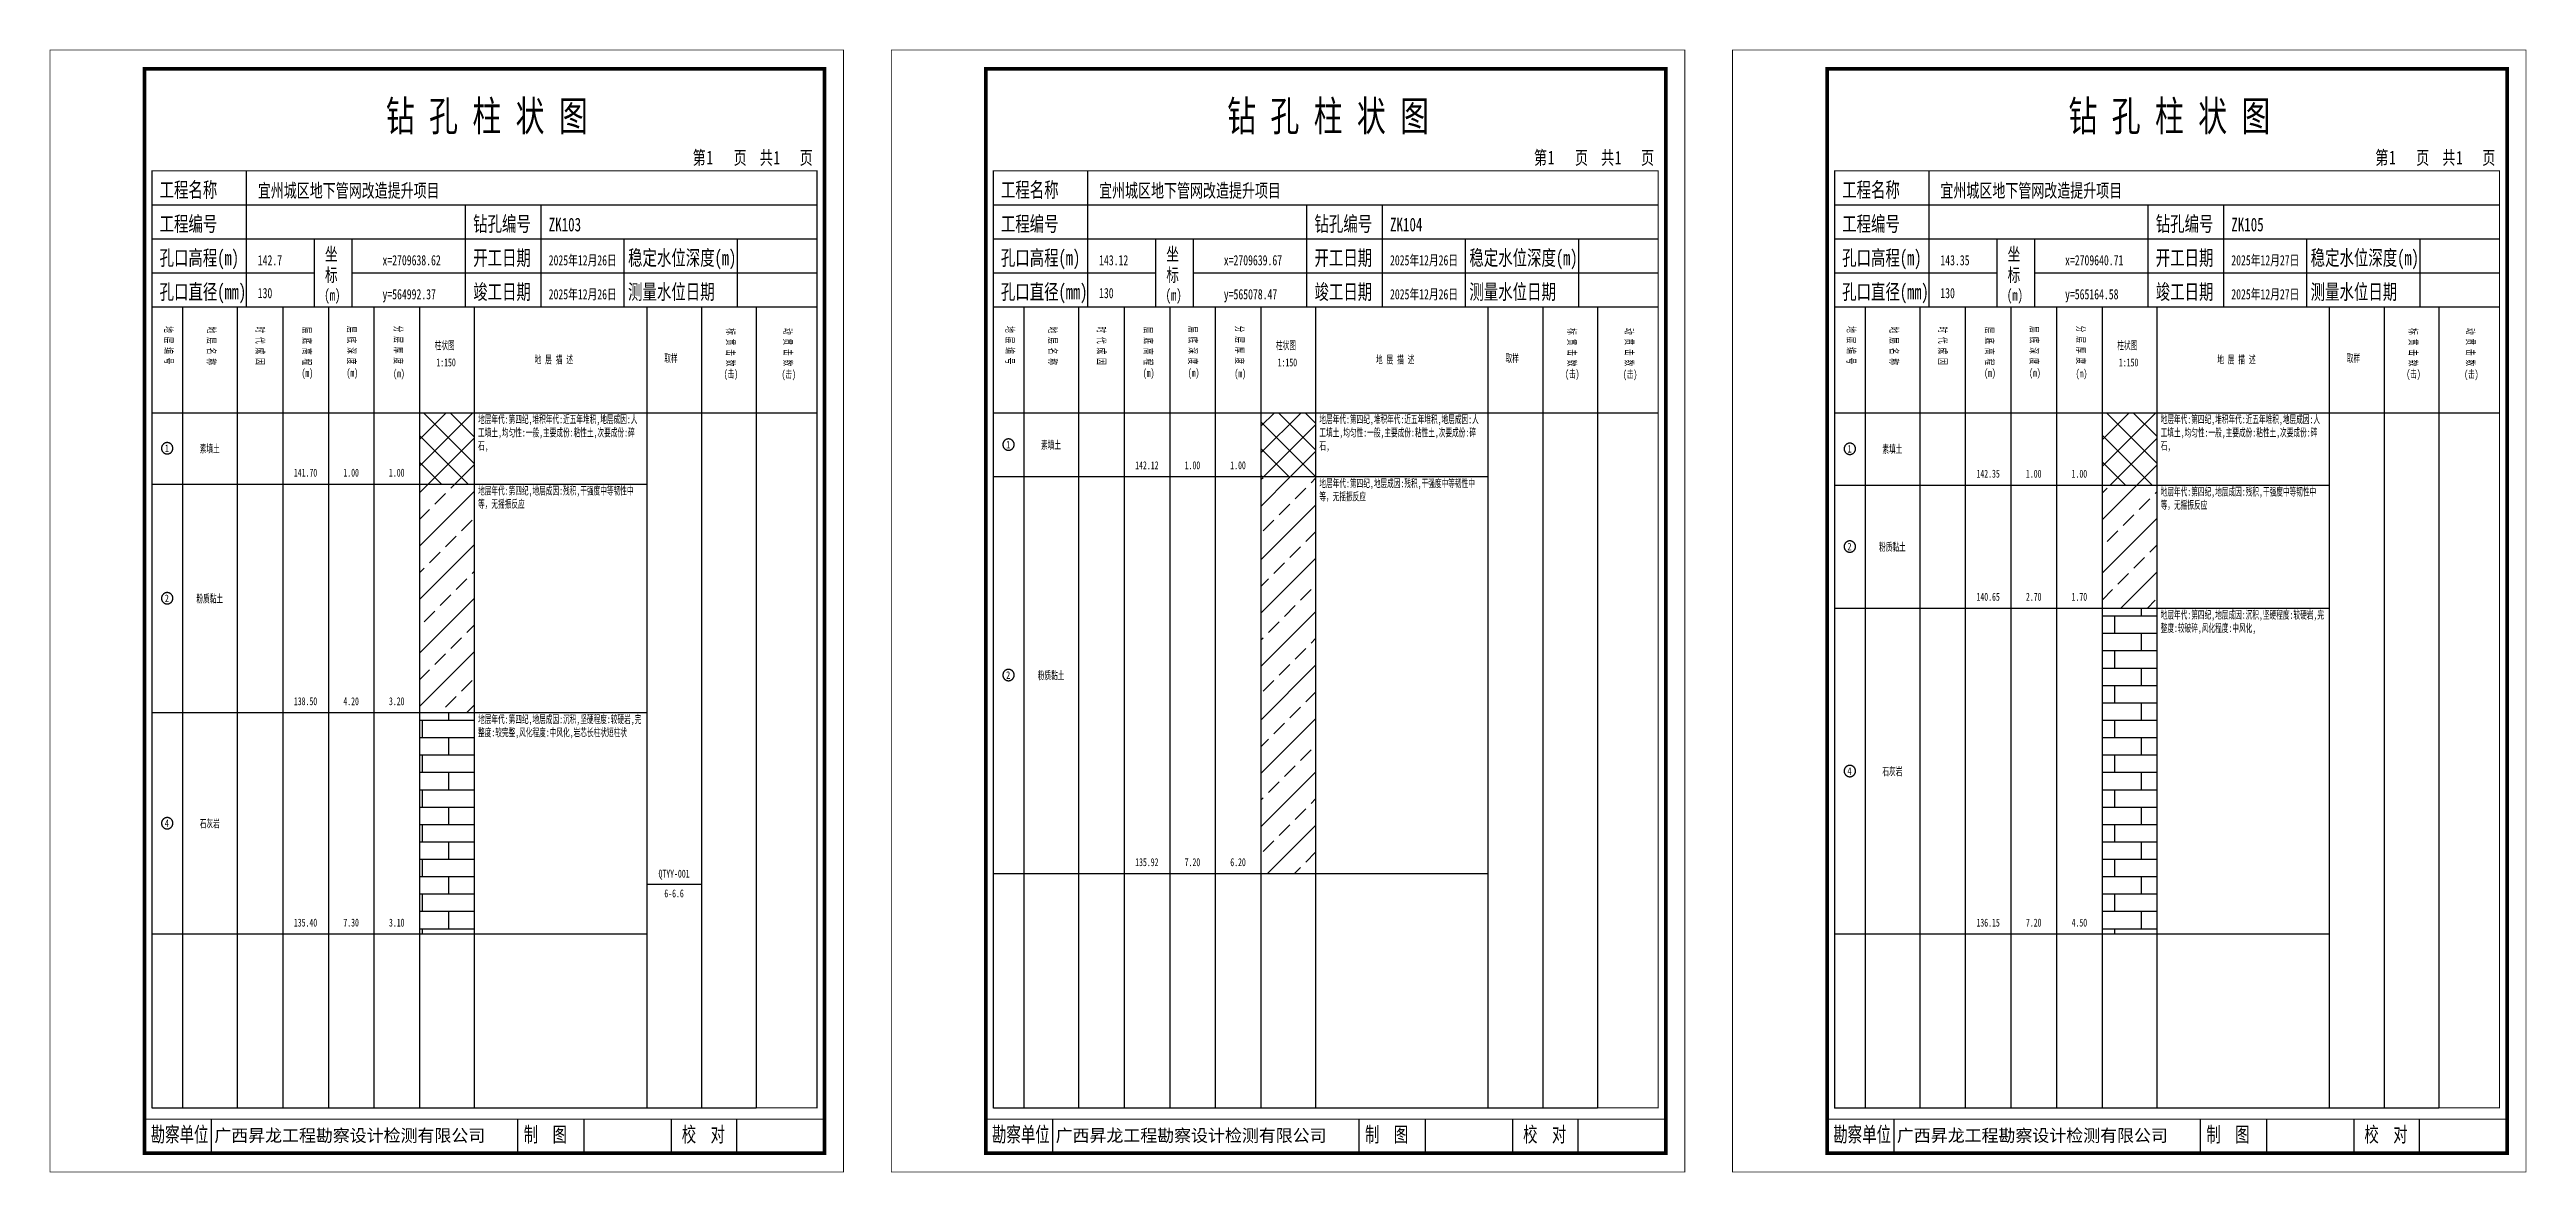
# Model space of a CAD drawing. Header units: millimetres. Extents: x 0 to 2711117, y 0 to 567555.
# Drawn here: x 27390 to 28046, y 0 to 297 of the extents above; entities that cross this region are included whole.
import ezdxf
from ezdxf.enums import TextEntityAlignment as Align

# ---------------------------------------------------------------- set-up
doc = ezdxf.new("R2010")
doc.units = ezdxf.units.MM
doc.layers.add('GICAD_POU_TEXTS', color=7, linetype='Continuous')
doc.layers.add('勘察点图例', color=7, linetype='Continuous')
doc.styles.add('HEAD_FONT', font='simfang.ttf', dxfattribs={"width": 0.6})
doc.styles.add('HEAD_FONT2', font='simfang.ttf', dxfattribs={"width": 0.6})
doc.styles.add('HT', font='simhei.ttf')
doc.styles.add('LZ_FONT', font='simfang.ttf', dxfattribs={"width": 0.7, "height": 8})
doc.styles.add('成果图图块', font='simfang.ttf', dxfattribs={"height": 2.5})
doc.styles.add('成果图表体', font='simfang.ttf', dxfattribs={"width": 0.6, "height": 2.1})
pattern_1 = [(45, (0, 0), (-3.5355339, 3.5355339), []), (135, (0, 0), (-3.5355339, -3.5355339), [])]
pattern_2 = [(45, (0, 0), (-7.0710678, 7.0710678), []), (45, (7.071, 0), (-7.0710678, 7.0710678), [4, -2])]
pattern_3 = [(0, (0, 0), (0, 4.6), []), (90, (0, 0), (-7, 4.6), [4.6, -4.6])]

# ---------------------------------------------------------------- blocks, each defined once
blk = doc.blocks.new('ZK103')
for p, q in [((52, 229), (52, 265)), ((27, 256), (203, 256)), ((110, 229), (110, 256)), ((130, 229), (130, 256)), ((27, 247), (203, 247)), ((70, 229), (70, 247)), ((80, 229), (80, 247)), ((152, 229), (152, 247)), ((182, 229), (182, 247)), ((27, 238), (70, 238)), ((80, 238), (203, 238)), ((27, 229), (35.05, 229)), ((35.05, 229), (35.05, 17)), ((35.05, 229), (49.53, 229)), ((49.53, 229), (49.53, 17)), ((49.53, 229), (61.6, 229)), ((61.6, 229), (61.6, 17)), ((61.6, 229), (73.68, 229)), ((73.68, 229), (73.68, 17)), ((73.68, 229), (85.75, 229)), ((85.75, 229), (85.75, 17)), ((85.75, 229), (97.82, 229)), ((97.82, 229), (97.82, 17)), ((97.82, 229), (112.3, 229)), ((112.3, 229), (112.3, 17)), ((112.3, 229), (157.93, 229)), ((157.93, 229), (157.93, 17)), ((157.93, 229), (172.42, 229)), ((172.42, 229), (172.42, 17)), ((172.42, 229), (186.9, 229)), ((186.9, 229), (186.9, 17)), ((186.9, 229), (203, 229)), ((27, 201), (203, 201)), ((27, 17), (35.05, 17)), ((35.05, 17), (49.53, 17)), ((42.74, 4.95), (42.74, 13.95)), ((42.74, 4.95), (42.74, 13.95)), ((49.53, 17), (61.6, 17)), ((61.6, 17), (73.68, 17)), ((73.68, 17), (85.75, 17)), ((85.75, 17), (97.82, 17)), ((97.82, 17), (112.3, 17)), ((112.3, 17), (157.93, 17)), ((123.83, 4.95), (123.83, 13.95)), ((141.38, 4.95), (141.38, 13.95)), ((157.93, 17), (172.42, 17)), ((164.48, 4.95), (164.48, 13.95)), ((172.42, 17), (186.9, 17)), ((181.84, 4.95), (181.84, 13.95)), ((181.84, 4.95), (181.84, 13.95))]:
    blk.add_line(p, q)
for points, const_width in [([(0, 0), (210, 0), (210, 297), (0, 297)], 0.25), ([(25, 5), (205, 5), (205, 292), (25, 292)], 1), ([(27, 265), (203, 265), (203, 17), (27, 17)], 0.3)]:
    blk.add_lwpolyline(points, close=True, dxfattribs=dict(const_width=const_width))
at = {"const_width": 0.3}
for points in [[(27, 229), (203, 229)], [(25, 14), (205, 14)]]:
    blk.add_lwpolyline(points, dxfattribs=at)
at = {"style": 'LZ_FONT', "width": 0.7}
for s, height, p in [('钻 孔 柱 状 图', 8, (88.9, 275.54)), ('第', 3.6, (170.12, 266.7)), ('1', 3.6, (173.78, 266.75)), ('页', 3.6, (180.96, 266.7)), ('共', 3.6, (187.88, 266.7)), ('1', 3.6, (191.54, 266.7)), ('页', 3.6, (198.44, 266.7)), ('工程名称', 4, (29, 258)), ('宜州城区地下管网改造提升项目', 3.6, (55, 258)), ('工程编号', 4, (29, 249)), ('钻孔编号', 4, (112, 249)), ('ZK103', 3.6, (132, 249)), ('孔口高程(m)', 4, (29, 240)), ('142.7', 2.7, (55, 240)), ('坐', 3.5, (72.79, 241.24)), ('x=2709638.62', 2.7, (88, 240)), ('开工日期', 4, (112, 240)), ('2025年12月26日', 2.7, (132, 240)), ('稳定水位深度(m)', 4, (153, 240)), ('标', 3.5, (72.79, 235.7)), ('孔口直径(mm)', 4, (29, 231)), ('130', 2.7, (54.98, 231.31)), ('(m) ', 3, (72.59, 230.65)), ('y=564992.37', 2.7, (88, 231)), ('竣工日期', 4, (112, 231)), ('2025年12月26日', 2.7, (132, 231)), ('测量水位日期', 4, (153, 231)), ('勘察单位', 4, (26.65, 7.95)), ('制  图', 4, (125.4, 7.95)), ('校  对', 4, (167.22, 7.95))]:
    blk.add_text(s, height=height, dxfattribs=at).set_placement(p)
at = {"style": 'HT'}
blk.add_text('广西昇龙工程勘察设计检测有限公司', height=3.2865, dxfattribs=at).set_placement((43.48, 8.02))
at = {"char_height": 2.1, "width": 22.806, "attachment_point": 1, "rotation": 270, "style": 'HEAD_FONT'}
for s, insert in [('地 层 编 号', (32.46, 223.92)), ('地 层 名 称', (43.79, 223.76)), ('时 代 成 因', (56.67, 223.83)), ('层 底 高 程', (69.07, 223.71)), ('层 底 深 度', (80.9, 223.91)), ('分 层 厚 度', (93.26, 224.01)), ('标 贯 击 数', (181.21, 223.37)), ('动 贯 击 数', (196.38, 223.43))]:
    blk.add_mtext(s, dxfattribs=dict(at, insert=insert))
at = {"char_height": 2.1, "attachment_point": 1}
for s, insert, width, style in [('柱状图', (101.82, 219.87), 7.855, 'HEAD_FONT2'), ('地 层 描 述', (128.29, 216.11), 22.0781, 'HEAD_FONT2'), ('取样', (162.58, 216.44), 7.855, 'HEAD_FONT2'), ('(m)', (66.58, 212.56), 4.7944, 'HEAD_FONT'), ('(m)', (78.47, 212.61), 4.7944, 'HEAD_FONT'), ('(m)', (90.81, 212.43), 4.7944, 'HEAD_FONT'), ('1:150', (102.26, 215.36), 6.9223, 'HEAD_FONT2'), ('(击)', (178.33, 212.31), 7.855, 'HEAD_FONT2'), ('(击)', (193.64, 212.22), 7.855, 'HEAD_FONT2')]:
    blk.add_mtext(s, dxfattribs=dict(at, insert=insert, width=width, style=style))
blk = doc.blocks.new('ZK103_0')
at = {"color": 7}
blk.add_polyline3d([(-1.5, 0.02, 0), (-1.5, -0.06, 0), (-1.49, -0.13, 0), (-1.48, -0.2, 0), (-1.47, -0.28, 0), (-1.46, -0.35, 0), (-1.44, -0.42, 0), (-1.41, -0.49, 0), (-1.39, -0.56, 0), (-1.36, -0.63, 0), (-1.32, -0.69, 0), (-1.29, -0.76, 0), (-1.25, -0.82, 0), (-1.2, -0.88, 0), (-1.16, -0.94, 0), (-1.11, -0.99, 0), (-1.06, -1.04, 0), (-1.01, -1.1, 0), (-0.95, -1.14, 0), (-0.89, -1.19, 0), (-0.83, -1.23, 0), (-0.77, -1.27, 0), (-0.71, -1.31, 0), (-0.64, -1.34, 0), (-0.57, -1.37, 0), (-0.51, -1.4, 0), (-0.44, -1.42, 0), (-0.36, -1.44, 0), (-0.29, -1.46, 0), (-0.22, -1.47, 0), (-0.15, -1.48, 0), (-0.07, -1.48, 0), (0, -1.48, 0), (0.07, -1.48, 0), (0.15, -1.48, 0), (0.22, -1.47, 0), (0.29, -1.46, 0), (0.36, -1.44, 0), (0.44, -1.42, 0), (0.51, -1.4, 0), (0.57, -1.37, 0), (0.64, -1.34, 0), (0.71, -1.31, 0), (0.77, -1.27, 0), (0.83, -1.23, 0), (0.89, -1.19, 0), (0.95, -1.14, 0), (1.01, -1.1, 0), (1.06, -1.04, 0), (1.11, -0.99, 0), (1.16, -0.94, 0), (1.2, -0.88, 0), (1.25, -0.82, 0), (1.29, -0.76, 0), (1.32, -0.69, 0), (1.36, -0.63, 0), (1.39, -0.56, 0), (1.41, -0.49, 0), (1.44, -0.42, 0), (1.46, -0.35, 0), (1.47, -0.28, 0), (1.48, -0.2, 0), (1.49, -0.13, 0), (1.5, -0.06, 0), (1.5, 0.02, 0), (1.5, 0.09, 0), (1.49, 0.16, 0), (1.48, 0.24, 0), (1.47, 0.31, 0), (1.46, 0.38, 0), (1.44, 0.45, 0), (1.41, 0.52, 0), (1.39, 0.59, 0), (1.36, 0.66, 0), (1.32, 0.72, 0), (1.29, 0.79, 0), (1.25, 0.85, 0), (1.2, 0.91, 0), (1.16, 0.97, 0), (1.11, 1.02, 0), (1.06, 1.08, 0), (1.01, 1.13, 0), (0.95, 1.18, 0), (0.89, 1.22, 0), (0.83, 1.26, 0), (0.77, 1.3, 0), (0.71, 1.34, 0), (0.64, 1.37, 0), (0.57, 1.4, 0), (0.51, 1.43, 0), (0.44, 1.45, 0), (0.36, 1.47, 0), (0.29, 1.49, 0), (0.22, 1.5, 0), (0.15, 1.51, 0), (0.07, 1.51, 0), (0, 1.52, 0), (-0.07, 1.51, 0), (-0.15, 1.51, 0), (-0.22, 1.5, 0), (-0.29, 1.49, 0), (-0.36, 1.47, 0), (-0.44, 1.45, 0), (-0.51, 1.43, 0), (-0.57, 1.4, 0), (-0.64, 1.37, 0), (-0.71, 1.34, 0), (-0.77, 1.3, 0), (-0.83, 1.26, 0), (-0.89, 1.22, 0), (-0.95, 1.18, 0), (-1.01, 1.13, 0), (-1.06, 1.08, 0), (-1.11, 1.02, 0), (-1.16, 0.97, 0), (-1.2, 0.91, 0), (-1.25, 0.85, 0), (-1.29, 0.79, 0), (-1.32, 0.72, 0), (-1.36, 0.66, 0), (-1.39, 0.59, 0), (-1.41, 0.52, 0), (-1.44, 0.45, 0), (-1.46, 0.38, 0), (-1.47, 0.31, 0), (-1.48, 0.24, 0), (-1.49, 0.16, 0), (-1.5, 0.09, 0), (-1.5, 0.02, 0)], dxfattribs=at)
at = {"layer": 'GICAD_POU_TEXTS', "color": 7, "style": '成果图图块', "width": 0.7}
blk.add_text('1', height=2, dxfattribs=at).set_placement((-0.09, -0.99), align=Align.CENTER)
blk = doc.blocks.new('ZK103_1')
at = {"color": 7}
blk.add_polyline3d([(-1.5, 0.02, 0), (-1.5, -0.06, 0), (-1.49, -0.13, 0), (-1.48, -0.2, 0), (-1.47, -0.28, 0), (-1.46, -0.35, 0), (-1.44, -0.42, 0), (-1.41, -0.49, 0), (-1.39, -0.56, 0), (-1.36, -0.63, 0), (-1.32, -0.69, 0), (-1.29, -0.76, 0), (-1.25, -0.82, 0), (-1.2, -0.88, 0), (-1.16, -0.94, 0), (-1.11, -0.99, 0), (-1.06, -1.04, 0), (-1.01, -1.1, 0), (-0.95, -1.14, 0), (-0.89, -1.19, 0), (-0.83, -1.23, 0), (-0.77, -1.27, 0), (-0.71, -1.31, 0), (-0.64, -1.34, 0), (-0.57, -1.37, 0), (-0.51, -1.4, 0), (-0.44, -1.42, 0), (-0.36, -1.44, 0), (-0.29, -1.46, 0), (-0.22, -1.47, 0), (-0.15, -1.48, 0), (-0.07, -1.48, 0), (0, -1.48, 0), (0.07, -1.48, 0), (0.15, -1.48, 0), (0.22, -1.47, 0), (0.29, -1.46, 0), (0.36, -1.44, 0), (0.44, -1.42, 0), (0.51, -1.4, 0), (0.57, -1.37, 0), (0.64, -1.34, 0), (0.71, -1.31, 0), (0.77, -1.27, 0), (0.83, -1.23, 0), (0.89, -1.19, 0), (0.95, -1.14, 0), (1.01, -1.1, 0), (1.06, -1.04, 0), (1.11, -0.99, 0), (1.16, -0.94, 0), (1.2, -0.88, 0), (1.25, -0.82, 0), (1.29, -0.76, 0), (1.32, -0.69, 0), (1.36, -0.63, 0), (1.39, -0.56, 0), (1.41, -0.49, 0), (1.44, -0.42, 0), (1.46, -0.35, 0), (1.47, -0.28, 0), (1.48, -0.2, 0), (1.49, -0.13, 0), (1.5, -0.06, 0), (1.5, 0.02, 0), (1.5, 0.09, 0), (1.49, 0.16, 0), (1.48, 0.24, 0), (1.47, 0.31, 0), (1.46, 0.38, 0), (1.44, 0.45, 0), (1.41, 0.52, 0), (1.39, 0.59, 0), (1.36, 0.66, 0), (1.32, 0.72, 0), (1.29, 0.79, 0), (1.25, 0.85, 0), (1.2, 0.91, 0), (1.16, 0.97, 0), (1.11, 1.02, 0), (1.06, 1.08, 0), (1.01, 1.13, 0), (0.95, 1.18, 0), (0.89, 1.22, 0), (0.83, 1.26, 0), (0.77, 1.3, 0), (0.71, 1.34, 0), (0.64, 1.37, 0), (0.57, 1.4, 0), (0.51, 1.43, 0), (0.44, 1.45, 0), (0.36, 1.47, 0), (0.29, 1.49, 0), (0.22, 1.5, 0), (0.15, 1.51, 0), (0.07, 1.51, 0), (0, 1.52, 0), (-0.07, 1.51, 0), (-0.15, 1.51, 0), (-0.22, 1.5, 0), (-0.29, 1.49, 0), (-0.36, 1.47, 0), (-0.44, 1.45, 0), (-0.51, 1.43, 0), (-0.57, 1.4, 0), (-0.64, 1.37, 0), (-0.71, 1.34, 0), (-0.77, 1.3, 0), (-0.83, 1.26, 0), (-0.89, 1.22, 0), (-0.95, 1.18, 0), (-1.01, 1.13, 0), (-1.06, 1.08, 0), (-1.11, 1.02, 0), (-1.16, 0.97, 0), (-1.2, 0.91, 0), (-1.25, 0.85, 0), (-1.29, 0.79, 0), (-1.32, 0.72, 0), (-1.36, 0.66, 0), (-1.39, 0.59, 0), (-1.41, 0.52, 0), (-1.44, 0.45, 0), (-1.46, 0.38, 0), (-1.47, 0.31, 0), (-1.48, 0.24, 0), (-1.49, 0.16, 0), (-1.5, 0.09, 0), (-1.5, 0.02, 0)], dxfattribs=at)
at = {"layer": 'GICAD_POU_TEXTS', "color": 7, "style": '成果图图块', "width": 0.7}
blk.add_text('2', height=2, dxfattribs=at).set_placement((-0.09, -0.99), align=Align.CENTER)
blk = doc.blocks.new('ZK103_2')
at = {"color": 7}
blk.add_polyline3d([(-1.5, 0.02, 0), (-1.5, -0.06, 0), (-1.49, -0.13, 0), (-1.48, -0.2, 0), (-1.47, -0.28, 0), (-1.46, -0.35, 0), (-1.44, -0.42, 0), (-1.41, -0.49, 0), (-1.39, -0.56, 0), (-1.36, -0.63, 0), (-1.32, -0.69, 0), (-1.29, -0.76, 0), (-1.25, -0.82, 0), (-1.2, -0.88, 0), (-1.16, -0.94, 0), (-1.11, -0.99, 0), (-1.06, -1.04, 0), (-1.01, -1.1, 0), (-0.95, -1.14, 0), (-0.89, -1.19, 0), (-0.83, -1.23, 0), (-0.77, -1.27, 0), (-0.71, -1.31, 0), (-0.64, -1.34, 0), (-0.57, -1.37, 0), (-0.51, -1.4, 0), (-0.44, -1.42, 0), (-0.36, -1.44, 0), (-0.29, -1.46, 0), (-0.22, -1.47, 0), (-0.15, -1.48, 0), (-0.07, -1.48, 0), (0, -1.48, 0), (0.07, -1.48, 0), (0.15, -1.48, 0), (0.22, -1.47, 0), (0.29, -1.46, 0), (0.36, -1.44, 0), (0.44, -1.42, 0), (0.51, -1.4, 0), (0.57, -1.37, 0), (0.64, -1.34, 0), (0.71, -1.31, 0), (0.77, -1.27, 0), (0.83, -1.23, 0), (0.89, -1.19, 0), (0.95, -1.14, 0), (1.01, -1.1, 0), (1.06, -1.04, 0), (1.11, -0.99, 0), (1.16, -0.94, 0), (1.2, -0.88, 0), (1.25, -0.82, 0), (1.29, -0.76, 0), (1.32, -0.69, 0), (1.36, -0.63, 0), (1.39, -0.56, 0), (1.41, -0.49, 0), (1.44, -0.42, 0), (1.46, -0.35, 0), (1.47, -0.28, 0), (1.48, -0.2, 0), (1.49, -0.13, 0), (1.5, -0.06, 0), (1.5, 0.02, 0), (1.5, 0.09, 0), (1.49, 0.16, 0), (1.48, 0.24, 0), (1.47, 0.31, 0), (1.46, 0.38, 0), (1.44, 0.45, 0), (1.41, 0.52, 0), (1.39, 0.59, 0), (1.36, 0.66, 0), (1.32, 0.72, 0), (1.29, 0.79, 0), (1.25, 0.85, 0), (1.2, 0.91, 0), (1.16, 0.97, 0), (1.11, 1.02, 0), (1.06, 1.08, 0), (1.01, 1.13, 0), (0.95, 1.18, 0), (0.89, 1.22, 0), (0.83, 1.26, 0), (0.77, 1.3, 0), (0.71, 1.34, 0), (0.64, 1.37, 0), (0.57, 1.4, 0), (0.51, 1.43, 0), (0.44, 1.45, 0), (0.36, 1.47, 0), (0.29, 1.49, 0), (0.22, 1.5, 0), (0.15, 1.51, 0), (0.07, 1.51, 0), (0, 1.52, 0), (-0.07, 1.51, 0), (-0.15, 1.51, 0), (-0.22, 1.5, 0), (-0.29, 1.49, 0), (-0.36, 1.47, 0), (-0.44, 1.45, 0), (-0.51, 1.43, 0), (-0.57, 1.4, 0), (-0.64, 1.37, 0), (-0.71, 1.34, 0), (-0.77, 1.3, 0), (-0.83, 1.26, 0), (-0.89, 1.22, 0), (-0.95, 1.18, 0), (-1.01, 1.13, 0), (-1.06, 1.08, 0), (-1.11, 1.02, 0), (-1.16, 0.97, 0), (-1.2, 0.91, 0), (-1.25, 0.85, 0), (-1.29, 0.79, 0), (-1.32, 0.72, 0), (-1.36, 0.66, 0), (-1.39, 0.59, 0), (-1.41, 0.52, 0), (-1.44, 0.45, 0), (-1.46, 0.38, 0), (-1.47, 0.31, 0), (-1.48, 0.24, 0), (-1.49, 0.16, 0), (-1.5, 0.09, 0), (-1.5, 0.02, 0)], dxfattribs=at)
at = {"layer": 'GICAD_POU_TEXTS', "color": 7, "style": '成果图图块', "width": 0.7}
blk.add_text('4', height=2, dxfattribs=at).set_placement((-0.09, -0.99), align=Align.CENTER)
blk = doc.blocks.new('ZK104')
for p, q in [((52, 229), (52, 265)), ((27, 256), (203, 256)), ((110, 229), (110, 256)), ((130, 229), (130, 256)), ((27, 247), (203, 247)), ((70, 229), (70, 247)), ((80, 229), (80, 247)), ((152, 229), (152, 247)), ((182, 229), (182, 247)), ((27, 238), (70, 238)), ((80, 238), (203, 238)), ((27, 229), (35.05, 229)), ((35.05, 229), (35.05, 17)), ((35.05, 229), (49.53, 229)), ((49.53, 229), (49.53, 17)), ((49.53, 229), (61.6, 229)), ((61.6, 229), (61.6, 17)), ((61.6, 229), (73.68, 229)), ((73.68, 229), (73.68, 17)), ((73.68, 229), (85.75, 229)), ((85.75, 229), (85.75, 17)), ((85.75, 229), (97.82, 229)), ((97.82, 229), (97.82, 17)), ((97.82, 229), (112.3, 229)), ((112.3, 229), (112.3, 17)), ((112.3, 229), (157.93, 229)), ((157.93, 229), (157.93, 17)), ((157.93, 229), (172.42, 229)), ((172.42, 229), (172.42, 17)), ((172.42, 229), (186.9, 229)), ((186.9, 229), (186.9, 17)), ((186.9, 229), (203, 229)), ((27, 201), (203, 201)), ((27, 17), (35.05, 17)), ((35.05, 17), (49.53, 17)), ((42.74, 4.95), (42.74, 13.95)), ((42.74, 4.95), (42.74, 13.95)), ((49.53, 17), (61.6, 17)), ((61.6, 17), (73.68, 17)), ((73.68, 17), (85.75, 17)), ((85.75, 17), (97.82, 17)), ((97.82, 17), (112.3, 17)), ((112.3, 17), (157.93, 17)), ((123.83, 4.95), (123.83, 13.95)), ((141.38, 4.95), (141.38, 13.95)), ((157.93, 17), (172.42, 17)), ((164.48, 4.95), (164.48, 13.95)), ((172.42, 17), (186.9, 17)), ((181.84, 4.95), (181.84, 13.95)), ((181.84, 4.95), (181.84, 13.95))]:
    blk.add_line(p, q)
for points, const_width in [([(0, 0), (210, 0), (210, 297), (0, 297)], 0.25), ([(25, 5), (205, 5), (205, 292), (25, 292)], 1), ([(27, 265), (203, 265), (203, 17), (27, 17)], 0.3)]:
    blk.add_lwpolyline(points, close=True, dxfattribs=dict(const_width=const_width))
at = {"const_width": 0.3}
for points in [[(27, 229), (203, 229)], [(25, 14), (205, 14)]]:
    blk.add_lwpolyline(points, dxfattribs=at)
at = {"style": 'LZ_FONT', "width": 0.7}
for s, height, p in [('钻 孔 柱 状 图', 8, (88.9, 275.54)), ('第', 3.6, (170.12, 266.7)), ('1', 3.6, (173.78, 266.75)), ('页', 3.6, (180.96, 266.7)), ('共', 3.6, (187.88, 266.7)), ('1', 3.6, (191.54, 266.7)), ('页', 3.6, (198.44, 266.7)), ('工程名称', 4, (29, 258)), ('宜州城区地下管网改造提升项目', 3.6, (55, 258)), ('工程编号', 4, (29, 249)), ('钻孔编号', 4, (112, 249)), ('ZK104', 3.6, (132, 249)), ('孔口高程(m)', 4, (29, 240)), ('143.12', 2.7, (55, 240)), ('坐', 3.5, (72.79, 241.24)), ('x=2709639.67', 2.7, (88, 240)), ('开工日期', 4, (112, 240)), ('2025年12月26日', 2.7, (132, 240)), ('稳定水位深度(m)', 4, (153, 240)), ('标', 3.5, (72.79, 235.7)), ('孔口直径(mm)', 4, (29, 231)), ('130', 2.7, (54.98, 231.31)), ('(m) ', 3, (72.59, 230.65)), ('y=565078.47', 2.7, (88, 231)), ('竣工日期', 4, (112, 231)), ('2025年12月26日', 2.7, (132, 231)), ('测量水位日期', 4, (153, 231)), ('勘察单位', 4, (26.65, 7.95)), ('制  图', 4, (125.4, 7.95)), ('校  对', 4, (167.22, 7.95))]:
    blk.add_text(s, height=height, dxfattribs=at).set_placement(p)
at = {"style": 'HT'}
blk.add_text('广西昇龙工程勘察设计检测有限公司', height=3.2865, dxfattribs=at).set_placement((43.48, 8.02))
at = {"char_height": 2.1, "width": 22.806, "attachment_point": 1, "rotation": 270, "style": 'HEAD_FONT'}
for s, insert in [('地 层 编 号', (32.46, 223.92)), ('地 层 名 称', (43.79, 223.76)), ('时 代 成 因', (56.67, 223.83)), ('层 底 高 程', (69.07, 223.71)), ('层 底 深 度', (80.9, 223.91)), ('分 层 厚 度', (93.26, 224.01)), ('标 贯 击 数', (181.21, 223.37)), ('动 贯 击 数', (196.38, 223.43))]:
    blk.add_mtext(s, dxfattribs=dict(at, insert=insert))
at = {"char_height": 2.1, "attachment_point": 1}
for s, insert, width, style in [('柱状图', (101.82, 219.87), 7.855, 'HEAD_FONT2'), ('地 层 描 述', (128.29, 216.11), 22.0781, 'HEAD_FONT2'), ('取样', (162.58, 216.44), 7.855, 'HEAD_FONT2'), ('(m)', (66.58, 212.56), 4.7944, 'HEAD_FONT'), ('(m)', (78.47, 212.61), 4.7944, 'HEAD_FONT'), ('(m)', (90.81, 212.43), 4.7944, 'HEAD_FONT'), ('1:150', (102.26, 215.36), 6.9223, 'HEAD_FONT2'), ('(击)', (178.33, 212.31), 7.855, 'HEAD_FONT2'), ('(击)', (193.64, 212.22), 7.855, 'HEAD_FONT2')]:
    blk.add_mtext(s, dxfattribs=dict(at, insert=insert, width=width, style=style))
blk = doc.blocks.new('ZK104_0')
at = {"color": 7}
blk.add_polyline3d([(-1.5, 0.02, 0), (-1.5, -0.06, 0), (-1.49, -0.13, 0), (-1.48, -0.2, 0), (-1.47, -0.28, 0), (-1.46, -0.35, 0), (-1.44, -0.42, 0), (-1.41, -0.49, 0), (-1.39, -0.56, 0), (-1.36, -0.63, 0), (-1.32, -0.69, 0), (-1.29, -0.76, 0), (-1.25, -0.82, 0), (-1.2, -0.88, 0), (-1.16, -0.94, 0), (-1.11, -0.99, 0), (-1.06, -1.04, 0), (-1.01, -1.1, 0), (-0.95, -1.14, 0), (-0.89, -1.19, 0), (-0.83, -1.23, 0), (-0.77, -1.27, 0), (-0.71, -1.31, 0), (-0.64, -1.34, 0), (-0.57, -1.37, 0), (-0.51, -1.4, 0), (-0.44, -1.42, 0), (-0.36, -1.44, 0), (-0.29, -1.46, 0), (-0.22, -1.47, 0), (-0.15, -1.48, 0), (-0.07, -1.48, 0), (0, -1.48, 0), (0.07, -1.48, 0), (0.15, -1.48, 0), (0.22, -1.47, 0), (0.29, -1.46, 0), (0.36, -1.44, 0), (0.44, -1.42, 0), (0.51, -1.4, 0), (0.57, -1.37, 0), (0.64, -1.34, 0), (0.71, -1.31, 0), (0.77, -1.27, 0), (0.83, -1.23, 0), (0.89, -1.19, 0), (0.95, -1.14, 0), (1.01, -1.1, 0), (1.06, -1.04, 0), (1.11, -0.99, 0), (1.16, -0.94, 0), (1.2, -0.88, 0), (1.25, -0.82, 0), (1.29, -0.76, 0), (1.32, -0.69, 0), (1.36, -0.63, 0), (1.39, -0.56, 0), (1.41, -0.49, 0), (1.44, -0.42, 0), (1.46, -0.35, 0), (1.47, -0.28, 0), (1.48, -0.2, 0), (1.49, -0.13, 0), (1.5, -0.06, 0), (1.5, 0.02, 0), (1.5, 0.09, 0), (1.49, 0.16, 0), (1.48, 0.24, 0), (1.47, 0.31, 0), (1.46, 0.38, 0), (1.44, 0.45, 0), (1.41, 0.52, 0), (1.39, 0.59, 0), (1.36, 0.66, 0), (1.32, 0.72, 0), (1.29, 0.79, 0), (1.25, 0.85, 0), (1.2, 0.91, 0), (1.16, 0.97, 0), (1.11, 1.02, 0), (1.06, 1.08, 0), (1.01, 1.13, 0), (0.95, 1.18, 0), (0.89, 1.22, 0), (0.83, 1.26, 0), (0.77, 1.3, 0), (0.71, 1.34, 0), (0.64, 1.37, 0), (0.57, 1.4, 0), (0.51, 1.43, 0), (0.44, 1.45, 0), (0.36, 1.47, 0), (0.29, 1.49, 0), (0.22, 1.5, 0), (0.15, 1.51, 0), (0.07, 1.51, 0), (0, 1.52, 0), (-0.07, 1.51, 0), (-0.15, 1.51, 0), (-0.22, 1.5, 0), (-0.29, 1.49, 0), (-0.36, 1.47, 0), (-0.44, 1.45, 0), (-0.51, 1.43, 0), (-0.57, 1.4, 0), (-0.64, 1.37, 0), (-0.71, 1.34, 0), (-0.77, 1.3, 0), (-0.83, 1.26, 0), (-0.89, 1.22, 0), (-0.95, 1.18, 0), (-1.01, 1.13, 0), (-1.06, 1.08, 0), (-1.11, 1.02, 0), (-1.16, 0.97, 0), (-1.2, 0.91, 0), (-1.25, 0.85, 0), (-1.29, 0.79, 0), (-1.32, 0.72, 0), (-1.36, 0.66, 0), (-1.39, 0.59, 0), (-1.41, 0.52, 0), (-1.44, 0.45, 0), (-1.46, 0.38, 0), (-1.47, 0.31, 0), (-1.48, 0.24, 0), (-1.49, 0.16, 0), (-1.5, 0.09, 0), (-1.5, 0.02, 0)], dxfattribs=at)
at = {"layer": 'GICAD_POU_TEXTS', "color": 7, "style": '成果图图块', "width": 0.7}
blk.add_text('1', height=2, dxfattribs=at).set_placement((-0.09, -0.99), align=Align.CENTER)
blk = doc.blocks.new('ZK104_1')
at = {"color": 7}
blk.add_polyline3d([(-1.5, 0.02, 0), (-1.5, -0.06, 0), (-1.49, -0.13, 0), (-1.48, -0.2, 0), (-1.47, -0.28, 0), (-1.46, -0.35, 0), (-1.44, -0.42, 0), (-1.41, -0.49, 0), (-1.39, -0.56, 0), (-1.36, -0.63, 0), (-1.32, -0.69, 0), (-1.29, -0.76, 0), (-1.25, -0.82, 0), (-1.2, -0.88, 0), (-1.16, -0.94, 0), (-1.11, -0.99, 0), (-1.06, -1.04, 0), (-1.01, -1.1, 0), (-0.95, -1.14, 0), (-0.89, -1.19, 0), (-0.83, -1.23, 0), (-0.77, -1.27, 0), (-0.71, -1.31, 0), (-0.64, -1.34, 0), (-0.57, -1.37, 0), (-0.51, -1.4, 0), (-0.44, -1.42, 0), (-0.36, -1.44, 0), (-0.29, -1.46, 0), (-0.22, -1.47, 0), (-0.15, -1.48, 0), (-0.07, -1.48, 0), (0, -1.48, 0), (0.07, -1.48, 0), (0.15, -1.48, 0), (0.22, -1.47, 0), (0.29, -1.46, 0), (0.36, -1.44, 0), (0.44, -1.42, 0), (0.51, -1.4, 0), (0.57, -1.37, 0), (0.64, -1.34, 0), (0.71, -1.31, 0), (0.77, -1.27, 0), (0.83, -1.23, 0), (0.89, -1.19, 0), (0.95, -1.14, 0), (1.01, -1.1, 0), (1.06, -1.04, 0), (1.11, -0.99, 0), (1.16, -0.94, 0), (1.2, -0.88, 0), (1.25, -0.82, 0), (1.29, -0.76, 0), (1.32, -0.69, 0), (1.36, -0.63, 0), (1.39, -0.56, 0), (1.41, -0.49, 0), (1.44, -0.42, 0), (1.46, -0.35, 0), (1.47, -0.28, 0), (1.48, -0.2, 0), (1.49, -0.13, 0), (1.5, -0.06, 0), (1.5, 0.02, 0), (1.5, 0.09, 0), (1.49, 0.16, 0), (1.48, 0.24, 0), (1.47, 0.31, 0), (1.46, 0.38, 0), (1.44, 0.45, 0), (1.41, 0.52, 0), (1.39, 0.59, 0), (1.36, 0.66, 0), (1.32, 0.72, 0), (1.29, 0.79, 0), (1.25, 0.85, 0), (1.2, 0.91, 0), (1.16, 0.97, 0), (1.11, 1.02, 0), (1.06, 1.08, 0), (1.01, 1.13, 0), (0.95, 1.18, 0), (0.89, 1.22, 0), (0.83, 1.26, 0), (0.77, 1.3, 0), (0.71, 1.34, 0), (0.64, 1.37, 0), (0.57, 1.4, 0), (0.51, 1.43, 0), (0.44, 1.45, 0), (0.36, 1.47, 0), (0.29, 1.49, 0), (0.22, 1.5, 0), (0.15, 1.51, 0), (0.07, 1.51, 0), (0, 1.52, 0), (-0.07, 1.51, 0), (-0.15, 1.51, 0), (-0.22, 1.5, 0), (-0.29, 1.49, 0), (-0.36, 1.47, 0), (-0.44, 1.45, 0), (-0.51, 1.43, 0), (-0.57, 1.4, 0), (-0.64, 1.37, 0), (-0.71, 1.34, 0), (-0.77, 1.3, 0), (-0.83, 1.26, 0), (-0.89, 1.22, 0), (-0.95, 1.18, 0), (-1.01, 1.13, 0), (-1.06, 1.08, 0), (-1.11, 1.02, 0), (-1.16, 0.97, 0), (-1.2, 0.91, 0), (-1.25, 0.85, 0), (-1.29, 0.79, 0), (-1.32, 0.72, 0), (-1.36, 0.66, 0), (-1.39, 0.59, 0), (-1.41, 0.52, 0), (-1.44, 0.45, 0), (-1.46, 0.38, 0), (-1.47, 0.31, 0), (-1.48, 0.24, 0), (-1.49, 0.16, 0), (-1.5, 0.09, 0), (-1.5, 0.02, 0)], dxfattribs=at)
at = {"layer": 'GICAD_POU_TEXTS', "color": 7, "style": '成果图图块', "width": 0.7}
blk.add_text('2', height=2, dxfattribs=at).set_placement((-0.09, -0.99), align=Align.CENTER)
blk = doc.blocks.new('ZK105')
for p, q in [((52, 229), (52, 265)), ((27, 256), (203, 256)), ((110, 229), (110, 256)), ((130, 229), (130, 256)), ((27, 247), (203, 247)), ((70, 229), (70, 247)), ((80, 229), (80, 247)), ((152, 229), (152, 247)), ((182, 229), (182, 247)), ((27, 238), (70, 238)), ((80, 238), (203, 238)), ((27, 229), (35.05, 229)), ((35.05, 229), (35.05, 17)), ((35.05, 229), (49.53, 229)), ((49.53, 229), (49.53, 17)), ((49.53, 229), (61.6, 229)), ((61.6, 229), (61.6, 17)), ((61.6, 229), (73.68, 229)), ((73.68, 229), (73.68, 17)), ((73.68, 229), (85.75, 229)), ((85.75, 229), (85.75, 17)), ((85.75, 229), (97.82, 229)), ((97.82, 229), (97.82, 17)), ((97.82, 229), (112.3, 229)), ((112.3, 229), (112.3, 17)), ((112.3, 229), (157.93, 229)), ((157.93, 229), (157.93, 17)), ((157.93, 229), (172.42, 229)), ((172.42, 229), (172.42, 17)), ((172.42, 229), (186.9, 229)), ((186.9, 229), (186.9, 17)), ((186.9, 229), (203, 229)), ((27, 201), (203, 201)), ((27, 17), (35.05, 17)), ((35.05, 17), (49.53, 17)), ((42.74, 4.95), (42.74, 13.95)), ((42.74, 4.95), (42.74, 13.95)), ((49.53, 17), (61.6, 17)), ((61.6, 17), (73.68, 17)), ((73.68, 17), (85.75, 17)), ((85.75, 17), (97.82, 17)), ((97.82, 17), (112.3, 17)), ((112.3, 17), (157.93, 17)), ((123.83, 4.95), (123.83, 13.95)), ((141.38, 4.95), (141.38, 13.95)), ((157.93, 17), (172.42, 17)), ((164.48, 4.95), (164.48, 13.95)), ((172.42, 17), (186.9, 17)), ((181.84, 4.95), (181.84, 13.95)), ((181.84, 4.95), (181.84, 13.95))]:
    blk.add_line(p, q)
for points, const_width in [([(0, 0), (210, 0), (210, 297), (0, 297)], 0.25), ([(25, 5), (205, 5), (205, 292), (25, 292)], 1), ([(27, 265), (203, 265), (203, 17), (27, 17)], 0.3)]:
    blk.add_lwpolyline(points, close=True, dxfattribs=dict(const_width=const_width))
at = {"const_width": 0.3}
for points in [[(27, 229), (203, 229)], [(25, 14), (205, 14)]]:
    blk.add_lwpolyline(points, dxfattribs=at)
at = {"style": 'LZ_FONT', "width": 0.7}
for s, height, p in [('钻 孔 柱 状 图', 8, (88.9, 275.54)), ('第', 3.6, (170.12, 266.7)), ('1', 3.6, (173.78, 266.75)), ('页', 3.6, (180.96, 266.7)), ('共', 3.6, (187.88, 266.7)), ('1', 3.6, (191.54, 266.7)), ('页', 3.6, (198.44, 266.7)), ('工程名称', 4, (29, 258)), ('宜州城区地下管网改造提升项目', 3.6, (55, 258)), ('工程编号', 4, (29, 249)), ('钻孔编号', 4, (112, 249)), ('ZK105', 3.6, (132, 249)), ('孔口高程(m)', 4, (29, 240)), ('143.35', 2.7, (55, 240)), ('坐', 3.5, (72.79, 241.24)), ('x=2709640.71', 2.7, (88, 240)), ('开工日期', 4, (112, 240)), ('2025年12月27日', 2.7, (132, 240)), ('稳定水位深度(m)', 4, (153, 240)), ('标', 3.5, (72.79, 235.7)), ('孔口直径(mm)', 4, (29, 231)), ('130', 2.7, (54.98, 231.31)), ('(m) ', 3, (72.59, 230.65)), ('y=565164.58', 2.7, (88, 231)), ('竣工日期', 4, (112, 231)), ('2025年12月27日', 2.7, (132, 231)), ('测量水位日期', 4, (153, 231)), ('勘察单位', 4, (26.65, 7.95)), ('制  图', 4, (125.4, 7.95)), ('校  对', 4, (167.22, 7.95))]:
    blk.add_text(s, height=height, dxfattribs=at).set_placement(p)
at = {"style": 'HT'}
blk.add_text('广西昇龙工程勘察设计检测有限公司', height=3.2865, dxfattribs=at).set_placement((43.48, 8.02))
at = {"char_height": 2.1, "width": 22.806, "attachment_point": 1, "rotation": 270, "style": 'HEAD_FONT'}
for s, insert in [('地 层 编 号', (32.46, 223.92)), ('地 层 名 称', (43.79, 223.76)), ('时 代 成 因', (56.67, 223.83)), ('层 底 高 程', (69.07, 223.71)), ('层 底 深 度', (80.9, 223.91)), ('分 层 厚 度', (93.26, 224.01)), ('标 贯 击 数', (181.21, 223.37)), ('动 贯 击 数', (196.38, 223.43))]:
    blk.add_mtext(s, dxfattribs=dict(at, insert=insert))
at = {"char_height": 2.1, "attachment_point": 1}
for s, insert, width, style in [('柱状图', (101.82, 219.87), 7.855, 'HEAD_FONT2'), ('地 层 描 述', (128.29, 216.11), 22.0781, 'HEAD_FONT2'), ('取样', (162.58, 216.44), 7.855, 'HEAD_FONT2'), ('(m)', (66.58, 212.56), 4.7944, 'HEAD_FONT'), ('(m)', (78.47, 212.61), 4.7944, 'HEAD_FONT'), ('(m)', (90.81, 212.43), 4.7944, 'HEAD_FONT'), ('1:150', (102.26, 215.36), 6.9223, 'HEAD_FONT2'), ('(击)', (178.33, 212.31), 7.855, 'HEAD_FONT2'), ('(击)', (193.64, 212.22), 7.855, 'HEAD_FONT2')]:
    blk.add_mtext(s, dxfattribs=dict(at, insert=insert, width=width, style=style))
blk = doc.blocks.new('ZK105_0')
at = {"color": 7}
blk.add_polyline3d([(-1.5, 0.02, 0), (-1.5, -0.06, 0), (-1.49, -0.13, 0), (-1.48, -0.2, 0), (-1.47, -0.28, 0), (-1.46, -0.35, 0), (-1.44, -0.42, 0), (-1.41, -0.49, 0), (-1.39, -0.56, 0), (-1.36, -0.63, 0), (-1.32, -0.69, 0), (-1.29, -0.76, 0), (-1.25, -0.82, 0), (-1.2, -0.88, 0), (-1.16, -0.94, 0), (-1.11, -0.99, 0), (-1.06, -1.04, 0), (-1.01, -1.1, 0), (-0.95, -1.14, 0), (-0.89, -1.19, 0), (-0.83, -1.23, 0), (-0.77, -1.27, 0), (-0.71, -1.31, 0), (-0.64, -1.34, 0), (-0.57, -1.37, 0), (-0.51, -1.4, 0), (-0.44, -1.42, 0), (-0.36, -1.44, 0), (-0.29, -1.46, 0), (-0.22, -1.47, 0), (-0.15, -1.48, 0), (-0.07, -1.48, 0), (0, -1.48, 0), (0.07, -1.48, 0), (0.15, -1.48, 0), (0.22, -1.47, 0), (0.29, -1.46, 0), (0.36, -1.44, 0), (0.44, -1.42, 0), (0.51, -1.4, 0), (0.57, -1.37, 0), (0.64, -1.34, 0), (0.71, -1.31, 0), (0.77, -1.27, 0), (0.83, -1.23, 0), (0.89, -1.19, 0), (0.95, -1.14, 0), (1.01, -1.1, 0), (1.06, -1.04, 0), (1.11, -0.99, 0), (1.16, -0.94, 0), (1.2, -0.88, 0), (1.25, -0.82, 0), (1.29, -0.76, 0), (1.32, -0.69, 0), (1.36, -0.63, 0), (1.39, -0.56, 0), (1.41, -0.49, 0), (1.44, -0.42, 0), (1.46, -0.35, 0), (1.47, -0.28, 0), (1.48, -0.2, 0), (1.49, -0.13, 0), (1.5, -0.06, 0), (1.5, 0.02, 0), (1.5, 0.09, 0), (1.49, 0.16, 0), (1.48, 0.24, 0), (1.47, 0.31, 0), (1.46, 0.38, 0), (1.44, 0.45, 0), (1.41, 0.52, 0), (1.39, 0.59, 0), (1.36, 0.66, 0), (1.32, 0.72, 0), (1.29, 0.79, 0), (1.25, 0.85, 0), (1.2, 0.91, 0), (1.16, 0.97, 0), (1.11, 1.02, 0), (1.06, 1.08, 0), (1.01, 1.13, 0), (0.95, 1.18, 0), (0.89, 1.22, 0), (0.83, 1.26, 0), (0.77, 1.3, 0), (0.71, 1.34, 0), (0.64, 1.37, 0), (0.57, 1.4, 0), (0.51, 1.43, 0), (0.44, 1.45, 0), (0.36, 1.47, 0), (0.29, 1.49, 0), (0.22, 1.5, 0), (0.15, 1.51, 0), (0.07, 1.51, 0), (0, 1.52, 0), (-0.07, 1.51, 0), (-0.15, 1.51, 0), (-0.22, 1.5, 0), (-0.29, 1.49, 0), (-0.36, 1.47, 0), (-0.44, 1.45, 0), (-0.51, 1.43, 0), (-0.57, 1.4, 0), (-0.64, 1.37, 0), (-0.71, 1.34, 0), (-0.77, 1.3, 0), (-0.83, 1.26, 0), (-0.89, 1.22, 0), (-0.95, 1.18, 0), (-1.01, 1.13, 0), (-1.06, 1.08, 0), (-1.11, 1.02, 0), (-1.16, 0.97, 0), (-1.2, 0.91, 0), (-1.25, 0.85, 0), (-1.29, 0.79, 0), (-1.32, 0.72, 0), (-1.36, 0.66, 0), (-1.39, 0.59, 0), (-1.41, 0.52, 0), (-1.44, 0.45, 0), (-1.46, 0.38, 0), (-1.47, 0.31, 0), (-1.48, 0.24, 0), (-1.49, 0.16, 0), (-1.5, 0.09, 0), (-1.5, 0.02, 0)], dxfattribs=at)
at = {"layer": 'GICAD_POU_TEXTS', "color": 7, "style": '成果图图块', "width": 0.7}
blk.add_text('1', height=2, dxfattribs=at).set_placement((-0.09, -0.99), align=Align.CENTER)
blk = doc.blocks.new('ZK105_1')
at = {"color": 7}
blk.add_polyline3d([(-1.5, 0.02, 0), (-1.5, -0.06, 0), (-1.49, -0.13, 0), (-1.48, -0.2, 0), (-1.47, -0.28, 0), (-1.46, -0.35, 0), (-1.44, -0.42, 0), (-1.41, -0.49, 0), (-1.39, -0.56, 0), (-1.36, -0.63, 0), (-1.32, -0.69, 0), (-1.29, -0.76, 0), (-1.25, -0.82, 0), (-1.2, -0.88, 0), (-1.16, -0.94, 0), (-1.11, -0.99, 0), (-1.06, -1.04, 0), (-1.01, -1.1, 0), (-0.95, -1.14, 0), (-0.89, -1.19, 0), (-0.83, -1.23, 0), (-0.77, -1.27, 0), (-0.71, -1.31, 0), (-0.64, -1.34, 0), (-0.57, -1.37, 0), (-0.51, -1.4, 0), (-0.44, -1.42, 0), (-0.36, -1.44, 0), (-0.29, -1.46, 0), (-0.22, -1.47, 0), (-0.15, -1.48, 0), (-0.07, -1.48, 0), (0, -1.48, 0), (0.07, -1.48, 0), (0.15, -1.48, 0), (0.22, -1.47, 0), (0.29, -1.46, 0), (0.36, -1.44, 0), (0.44, -1.42, 0), (0.51, -1.4, 0), (0.57, -1.37, 0), (0.64, -1.34, 0), (0.71, -1.31, 0), (0.77, -1.27, 0), (0.83, -1.23, 0), (0.89, -1.19, 0), (0.95, -1.14, 0), (1.01, -1.1, 0), (1.06, -1.04, 0), (1.11, -0.99, 0), (1.16, -0.94, 0), (1.2, -0.88, 0), (1.25, -0.82, 0), (1.29, -0.76, 0), (1.32, -0.69, 0), (1.36, -0.63, 0), (1.39, -0.56, 0), (1.41, -0.49, 0), (1.44, -0.42, 0), (1.46, -0.35, 0), (1.47, -0.28, 0), (1.48, -0.2, 0), (1.49, -0.13, 0), (1.5, -0.06, 0), (1.5, 0.02, 0), (1.5, 0.09, 0), (1.49, 0.16, 0), (1.48, 0.24, 0), (1.47, 0.31, 0), (1.46, 0.38, 0), (1.44, 0.45, 0), (1.41, 0.52, 0), (1.39, 0.59, 0), (1.36, 0.66, 0), (1.32, 0.72, 0), (1.29, 0.79, 0), (1.25, 0.85, 0), (1.2, 0.91, 0), (1.16, 0.97, 0), (1.11, 1.02, 0), (1.06, 1.08, 0), (1.01, 1.13, 0), (0.95, 1.18, 0), (0.89, 1.22, 0), (0.83, 1.26, 0), (0.77, 1.3, 0), (0.71, 1.34, 0), (0.64, 1.37, 0), (0.57, 1.4, 0), (0.51, 1.43, 0), (0.44, 1.45, 0), (0.36, 1.47, 0), (0.29, 1.49, 0), (0.22, 1.5, 0), (0.15, 1.51, 0), (0.07, 1.51, 0), (0, 1.52, 0), (-0.07, 1.51, 0), (-0.15, 1.51, 0), (-0.22, 1.5, 0), (-0.29, 1.49, 0), (-0.36, 1.47, 0), (-0.44, 1.45, 0), (-0.51, 1.43, 0), (-0.57, 1.4, 0), (-0.64, 1.37, 0), (-0.71, 1.34, 0), (-0.77, 1.3, 0), (-0.83, 1.26, 0), (-0.89, 1.22, 0), (-0.95, 1.18, 0), (-1.01, 1.13, 0), (-1.06, 1.08, 0), (-1.11, 1.02, 0), (-1.16, 0.97, 0), (-1.2, 0.91, 0), (-1.25, 0.85, 0), (-1.29, 0.79, 0), (-1.32, 0.72, 0), (-1.36, 0.66, 0), (-1.39, 0.59, 0), (-1.41, 0.52, 0), (-1.44, 0.45, 0), (-1.46, 0.38, 0), (-1.47, 0.31, 0), (-1.48, 0.24, 0), (-1.49, 0.16, 0), (-1.5, 0.09, 0), (-1.5, 0.02, 0)], dxfattribs=at)
at = {"layer": 'GICAD_POU_TEXTS', "color": 7, "style": '成果图图块', "width": 0.7}
blk.add_text('2', height=2, dxfattribs=at).set_placement((-0.09, -0.99), align=Align.CENTER)
blk = doc.blocks.new('ZK105_2')
at = {"color": 7}
blk.add_polyline3d([(-1.5, 0.02, 0), (-1.5, -0.06, 0), (-1.49, -0.13, 0), (-1.48, -0.2, 0), (-1.47, -0.28, 0), (-1.46, -0.35, 0), (-1.44, -0.42, 0), (-1.41, -0.49, 0), (-1.39, -0.56, 0), (-1.36, -0.63, 0), (-1.32, -0.69, 0), (-1.29, -0.76, 0), (-1.25, -0.82, 0), (-1.2, -0.88, 0), (-1.16, -0.94, 0), (-1.11, -0.99, 0), (-1.06, -1.04, 0), (-1.01, -1.1, 0), (-0.95, -1.14, 0), (-0.89, -1.19, 0), (-0.83, -1.23, 0), (-0.77, -1.27, 0), (-0.71, -1.31, 0), (-0.64, -1.34, 0), (-0.57, -1.37, 0), (-0.51, -1.4, 0), (-0.44, -1.42, 0), (-0.36, -1.44, 0), (-0.29, -1.46, 0), (-0.22, -1.47, 0), (-0.15, -1.48, 0), (-0.07, -1.48, 0), (0, -1.48, 0), (0.07, -1.48, 0), (0.15, -1.48, 0), (0.22, -1.47, 0), (0.29, -1.46, 0), (0.36, -1.44, 0), (0.44, -1.42, 0), (0.51, -1.4, 0), (0.57, -1.37, 0), (0.64, -1.34, 0), (0.71, -1.31, 0), (0.77, -1.27, 0), (0.83, -1.23, 0), (0.89, -1.19, 0), (0.95, -1.14, 0), (1.01, -1.1, 0), (1.06, -1.04, 0), (1.11, -0.99, 0), (1.16, -0.94, 0), (1.2, -0.88, 0), (1.25, -0.82, 0), (1.29, -0.76, 0), (1.32, -0.69, 0), (1.36, -0.63, 0), (1.39, -0.56, 0), (1.41, -0.49, 0), (1.44, -0.42, 0), (1.46, -0.35, 0), (1.47, -0.28, 0), (1.48, -0.2, 0), (1.49, -0.13, 0), (1.5, -0.06, 0), (1.5, 0.02, 0), (1.5, 0.09, 0), (1.49, 0.16, 0), (1.48, 0.24, 0), (1.47, 0.31, 0), (1.46, 0.38, 0), (1.44, 0.45, 0), (1.41, 0.52, 0), (1.39, 0.59, 0), (1.36, 0.66, 0), (1.32, 0.72, 0), (1.29, 0.79, 0), (1.25, 0.85, 0), (1.2, 0.91, 0), (1.16, 0.97, 0), (1.11, 1.02, 0), (1.06, 1.08, 0), (1.01, 1.13, 0), (0.95, 1.18, 0), (0.89, 1.22, 0), (0.83, 1.26, 0), (0.77, 1.3, 0), (0.71, 1.34, 0), (0.64, 1.37, 0), (0.57, 1.4, 0), (0.51, 1.43, 0), (0.44, 1.45, 0), (0.36, 1.47, 0), (0.29, 1.49, 0), (0.22, 1.5, 0), (0.15, 1.51, 0), (0.07, 1.51, 0), (0, 1.52, 0), (-0.07, 1.51, 0), (-0.15, 1.51, 0), (-0.22, 1.5, 0), (-0.29, 1.49, 0), (-0.36, 1.47, 0), (-0.44, 1.45, 0), (-0.51, 1.43, 0), (-0.57, 1.4, 0), (-0.64, 1.37, 0), (-0.71, 1.34, 0), (-0.77, 1.3, 0), (-0.83, 1.26, 0), (-0.89, 1.22, 0), (-0.95, 1.18, 0), (-1.01, 1.13, 0), (-1.06, 1.08, 0), (-1.11, 1.02, 0), (-1.16, 0.97, 0), (-1.2, 0.91, 0), (-1.25, 0.85, 0), (-1.29, 0.79, 0), (-1.32, 0.72, 0), (-1.36, 0.66, 0), (-1.39, 0.59, 0), (-1.41, 0.52, 0), (-1.44, 0.45, 0), (-1.46, 0.38, 0), (-1.47, 0.31, 0), (-1.48, 0.24, 0), (-1.49, 0.16, 0), (-1.5, 0.09, 0), (-1.5, 0.02, 0)], dxfattribs=at)
at = {"layer": 'GICAD_POU_TEXTS', "color": 7, "style": '成果图图块', "width": 0.7}
blk.add_text('4', height=2, dxfattribs=at).set_placement((-0.09, -0.99), align=Align.CENTER)

msp = doc.modelspace()

# ---------------------------------------------------------------- hatches: boundary and pattern name
at = {"layer": '勘察点图例'}
h = msp.add_hatch(dxfattribs=at)
h.set_pattern_fill('GKSTT', color=256, scale=0.5, style=0, pattern_type=2)
h.set_pattern_definition(pattern_1)
h.paths.add_polyline_path([(27488.26, 182.1), (27502.74, 182.1), (27502.74, 201), (27488.26, 201)])
h = msp.add_hatch(dxfattribs=at)
h.set_pattern_fill('GKSTT', color=256, scale=0.5, style=0, pattern_type=2)
h.set_pattern_definition(pattern_1)
h.paths.add_polyline_path([(27710.94, 184.06), (27725.43, 184.06), (27725.43, 201), (27710.94, 201)])
h = msp.add_hatch(dxfattribs=at)
h.set_pattern_fill('GKSTT', color=256, scale=0.5, style=0, pattern_type=2)
h.set_pattern_definition(pattern_1)
h.paths.add_polyline_path([(27933.63, 181.83), (27948.12, 181.83), (27948.12, 201), (27933.63, 201)])
h = msp.add_hatch(dxfattribs=at)
h.set_pattern_fill('GKFZNT', color=256, scale=0.5, style=0, pattern_type=2)
h.set_pattern_definition(pattern_2)
h.paths.add_polyline_path([(27710.94, 79), (27725.43, 79), (27725.43, 184.06), (27710.94, 184.06)])
h = msp.add_hatch(dxfattribs=at)
h.set_pattern_fill('GKFZNT', color=256, scale=0.5, style=0, pattern_type=2)
h.set_pattern_definition(pattern_2)
h.paths.add_polyline_path([(27488.26, 121.6), (27502.74, 121.6), (27502.74, 182.1), (27488.26, 182.1)])
h = msp.add_hatch(dxfattribs=at)
h.set_pattern_fill('GKFZNT', color=256, scale=0.5, style=0, pattern_type=2)
h.set_pattern_definition(pattern_2)
h.paths.add_polyline_path([(27933.63, 149.25), (27948.12, 149.25), (27948.12, 181.83), (27933.63, 181.83)])
h = msp.add_hatch(dxfattribs=at)
h.set_pattern_fill('GKSHY', color=256, scale=0.5, style=0, pattern_type=2)
h.set_pattern_definition(pattern_3)
h.paths.add_polyline_path([(27933.63, 63), (27948.12, 63), (27948.12, 149.25), (27933.63, 149.25)])
h = msp.add_hatch(dxfattribs=at)
h.set_pattern_fill('GKSHY', color=256, scale=0.5, style=0, pattern_type=2)
h.set_pattern_definition(pattern_3)
h.paths.add_polyline_path([(27488.26, 63), (27502.74, 63), (27502.74, 121.6), (27488.26, 121.6)])

# ---------------------------------------------------------------- linework, layer by layer
for p, q in [((27640.13, 184.06), (27725.43, 184.06)), ((27725.43, 184.06), (27771.06, 184.06)), ((27417.44, 182.1), (27502.74, 182.1)), ((27502.74, 182.1), (27548.37, 182.1)), ((27862.81, 181.83), (27948.12, 181.83)), ((27948.12, 181.83), (27993.75, 181.83)), ((27862.81, 149.25), (27948.12, 149.25)), ((27948.12, 149.25), (27993.75, 149.25)), ((27417.44, 121.6), (27502.74, 121.6)), ((27502.74, 121.6), (27548.37, 121.6)), ((27640.13, 79), (27725.43, 79)), ((27725.43, 79), (27771.06, 79)), ((27548.37, 76.23), (27562.86, 76.23)), ((27417.44, 63), (27502.74, 63)), ((27502.74, 63), (27548.37, 63)), ((27862.81, 63), (27948.12, 63)), ((27948.12, 63), (27993.75, 63))]:
    msp.add_line(p, q, dxfattribs=at)

# ---------------------------------------------------------------- block references
for name, p in [('ZK103', (27390.44, 0)), ('ZK104', (27613.13, 0)), ('ZK105', (27835.81, 0)), ('ZK103_0', (27421.46, 191.55)), ('ZK104_0', (27644.15, 192.53)), ('ZK105_0', (27866.84, 191.42)), ('ZK105_1', (27866.84, 165.54)), ('ZK103_1', (27421.46, 151.85)), ('ZK104_1', (27644.15, 131.53)), ('ZK105_2', (27866.84, 106.12)), ('ZK103_2', (27421.46, 92.3))]:
    msp.add_blockref(name, p, dxfattribs=at)

# ---------------------------------------------------------------- texts
at = {"layer": '勘察点图例', "style": '成果图表体', "width": 0.6}
for s, p in [('素填土', (27432.73, 191.55)), ('素填土', (27655.42, 192.53)), ('素填土', (27878.1, 191.42)), ('141.70', (27458.08, 185.1)), ('1.00', (27470.15, 185.1)), ('1.00', (27482.22, 185.1)), ('142.12', (27680.77, 187.06)), ('1.00', (27692.84, 187.06)), ('1.00', (27704.91, 187.06)), ('142.35', (27903.45, 184.83)), ('1.00', (27915.52, 184.83)), ('1.00', (27927.6, 184.83)), ('粉质黏土', (27878.1, 165.54)), ('粉质黏土', (27432.73, 151.85)), ('140.65', (27903.45, 152.25)), ('2.70', (27915.52, 152.25)), ('1.70', (27927.6, 152.25)), ('粉质黏土', (27655.42, 131.53)), ('138.50', (27458.08, 124.6)), ('4.20', (27470.15, 124.6)), ('3.20', (27482.22, 124.6)), ('石灰岩', (27878.1, 106.12)), ('石灰岩', (27432.73, 92.3)), ('QTYY-001', (27555.62, 78.73)), ('135.92', (27680.77, 82)), ('7.20', (27692.84, 82)), ('6.20', (27704.91, 82)), ('6-6.6', (27555.62, 73.73)), ('135.40', (27458.08, 66)), ('7.30', (27470.15, 66)), ('3.10', (27482.22, 66)), ('136.15', (27903.45, 66)), ('7.20', (27915.52, 66)), ('4.50', (27927.6, 66))]:
    msp.add_text(s, height=2.1, dxfattribs=at).set_placement(p, align=Align.MIDDLE)
at = {"layer": '勘察点图例', "char_height": 2.1, "width": 43.6296, "attachment_point": 1, "style": '成果图表体'}
for s, insert in [('地层年代:第四纪,堆积年代:近五年堆积,地层成因:人工填土,均匀性:一般,主要成份:粘性土,次要成份:碎石,', (27503.74, 200.3)), ('地层年代:第四纪,堆积年代:近五年堆积,地层成因:人工填土,均匀性:一般,主要成份:粘性土,次要成份:碎石,', (27726.43, 200.3)), ('地层年代:第四纪,堆积年代:近五年堆积,地层成因:人工填土,均匀性:一般,主要成份:粘性土,次要成份:碎石,', (27949.12, 200.3)), ('地层年代:第四纪,地层成因:残积,干强度中等韧性中等，无摇振反应', (27726.43, 183.36)), ('地层年代:第四纪,地层成因:残积,干强度中等韧性中等，无摇振反应', (27503.74, 181.4)), ('地层年代:第四纪,地层成因:残积,干强度中等韧性中等，无摇振反应', (27949.12, 181.13)), ('地层年代:第四纪,地层成因:沉积,坚硬程度:较硬岩,完整度:较破碎,风化程度:中风化,', (27949.12, 148.55)), ('地层年代:第四纪,地层成因:沉积,坚硬程度:较硬岩,完整度:较完整,风化程度:中风化,岩芯长柱状短柱状', (27503.74, 120.9))]:
    msp.add_mtext(s, dxfattribs=dict(at, insert=insert))

doc.saveas('drawing.dxf')
